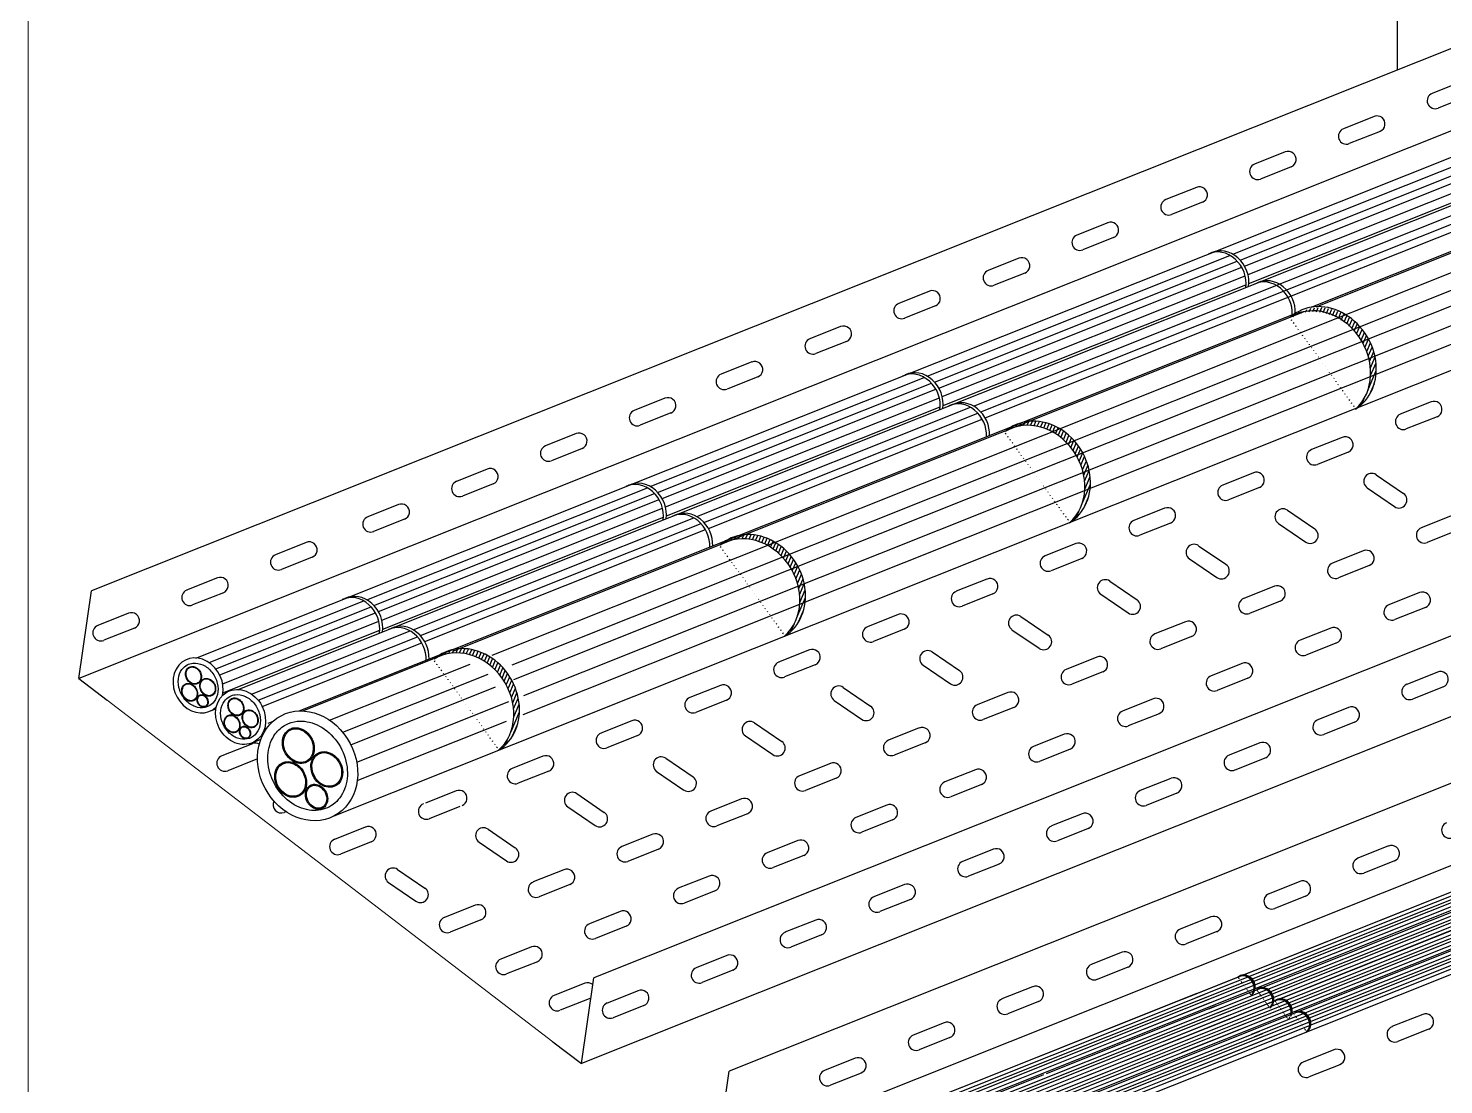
# Model space of a CAD drawing. Header units: millimetres. Extents: x -1335 to 33749, y 2338 to 5277.
# Drawn here: x 32296.9 to 32466.3, y 4341.2 to 4467.6 of the extents above; entities that cross this region are included whole.
import ezdxf

# ---------------------------------------------------------------- set-up
doc = ezdxf.new("R2010")
doc.units = ezdxf.units.MM
doc.layers.add('CABLE TRAY', color=4, linetype='Continuous')
doc.layers.add('metraj', color=7, linetype='Continuous')
doc.layers.add('H', color=3, linetype='Continuous', lineweight=20)
doc.layers.add('HAT', color=3, linetype='Continuous', lineweight=20)

msp = doc.modelspace()

# ---------------------------------------------------------------- hatches: boundary and pattern name
at = {"layer": 'metraj', "linetype": 'ByBlock'}
h = msp.add_hatch(dxfattribs=at)
h.set_pattern_fill('ANSI31', color=8, scale=0.122809, angle=-8.2494, style=0)
h.set_pattern_definition([(66.750613, (32844.97433, 5043.41973), (-0.35825534, 0.1539141), [])])
edge = h.paths.add_edge_path()
edge.add_ellipse((32452.2, 4427.79), major_axis=(-3.51, 5.71), ratio=0.85704, start_angle=180.1505, end_angle=336.4021)
edge.add_ellipse((32452.2, 4427.79), major_axis=(-3.51, 5.71), ratio=0.85704, start_angle=336.4021, end_angle=343.5778)
edge.add_line((32450.21, 4434.12), (32448.72, 4433.53))
edge.add_ellipse((32452.2, 4427.79), major_axis=(-3.51, 5.71), ratio=0.85704, start_angle=359.5297, end_angle=366.7054)
edge.add_ellipse((32452.2, 4427.79), major_axis=(-3.51, 5.71), ratio=0.85704, start_angle=366.7054, end_angle=368.5068)
edge.add_ellipse((32451.52, 4427.29), major_axis=(-3.51, 5.71), ratio=0.85704, start_angle=188.5068, end_angle=360.1505, ccw=False)
h = msp.add_hatch(dxfattribs=at)
h.set_pattern_fill('ANSI31', color=8, scale=0.122809, angle=-8.2494, style=0)
h.set_pattern_definition([(66.750613, (32810.77943, 5029.82476), (-0.35825534, 0.1539141), [])])
edge = h.paths.add_edge_path()
edge.add_ellipse((32418, 4414.19), major_axis=(-3.51, 5.71), ratio=0.85704, start_angle=180.1505, end_angle=336.4021)
edge.add_ellipse((32418, 4414.19), major_axis=(-3.51, 5.71), ratio=0.85704, start_angle=336.4021, end_angle=343.5778)
edge.add_line((32416.02, 4420.52), (32414.53, 4419.93))
edge.add_ellipse((32418, 4414.19), major_axis=(-3.51, 5.71), ratio=0.85704, start_angle=359.5297, end_angle=366.7054)
edge.add_ellipse((32418, 4414.19), major_axis=(-3.51, 5.71), ratio=0.85704, start_angle=366.7054, end_angle=368.5068)
edge.add_ellipse((32417.33, 4413.69), major_axis=(-3.51, 5.71), ratio=0.85704, start_angle=188.5068, end_angle=360.1505, ccw=False)
h = msp.add_hatch(dxfattribs=at)
h.set_pattern_fill('ANSI31', color=8, scale=0.122809, angle=-8.2494, style=0)
h.set_pattern_definition([(66.750613, (32776.6839, 5016.2515), (-0.35825534, 0.1539141), [])])
edge = h.paths.add_edge_path()
edge.add_ellipse((32383.91, 4400.62), major_axis=(-3.51, 5.71), ratio=0.85704, start_angle=180.1505, end_angle=336.4021)
edge.add_ellipse((32383.91, 4400.62), major_axis=(-3.51, 5.71), ratio=0.85704, start_angle=336.4021, end_angle=343.5778)
edge.add_line((32381.92, 4406.95), (32380.43, 4406.36))
edge.add_ellipse((32383.91, 4400.62), major_axis=(-3.51, 5.71), ratio=0.85704, start_angle=359.5297, end_angle=366.7054)
edge.add_ellipse((32383.91, 4400.62), major_axis=(-3.51, 5.71), ratio=0.85704, start_angle=366.7054, end_angle=368.5068)
edge.add_ellipse((32383.23, 4400.12), major_axis=(-3.51, 5.71), ratio=0.85704, start_angle=188.5068, end_angle=360.1505, ccw=False)
h = msp.add_hatch(dxfattribs=at)
h.set_pattern_fill('ANSI31', color=8, scale=0.122809, angle=-8.2494, style=0)
h.set_pattern_definition([(66.750613, (32742.4642, 5002.5988), (-0.35825534, 0.1539141), [])])
edge = h.paths.add_edge_path()
edge.add_line((32347.7, 4393.3), (32346.21, 4392.7))
edge.add_ellipse((32349.69, 4386.97), major_axis=(-3.51, 5.71), ratio=0.85704, start_angle=359.5297, end_angle=368.5068)
edge.add_ellipse((32349.01, 4386.46), major_axis=(-3.51, 5.71), ratio=0.85704, start_angle=188.5068, end_angle=360.1505, ccw=False)
edge.add_ellipse((32349.69, 4386.97), major_axis=(-3.51, 5.71), ratio=0.85704, start_angle=180.1505, end_angle=343.5778)
h = msp.add_hatch(dxfattribs=at)
h.set_pattern_fill('ANSI31', color=8, scale=0.024562, angle=-8.2494, style=0)
h.set_pattern_definition([(66.750613, (32521.09256, 4476.21983), (-0.071651067, 0.03078282), [])])
edge = h.paths.add_edge_path()
edge.add_line((32442.14, 4354.36), (32441.84, 4354.24))
edge.add_ellipse((32442.54, 4353.09), major_axis=(-0.7, 1.14), ratio=0.85704, start_angle=359.5297, end_angle=368.5068)
edge.add_ellipse((32442.4, 4352.99), major_axis=(-0.7, 1.14), ratio=0.85704, start_angle=188.5068, end_angle=360.1505, ccw=False)
edge.add_ellipse((32442.54, 4353.09), major_axis=(-0.7, 1.14), ratio=0.85704, start_angle=180.1505, end_angle=343.5778)
h = msp.add_hatch(dxfattribs=at)
h.set_pattern_fill('ANSI31', color=8, scale=0.024562, angle=-8.2494, style=0)
h.set_pattern_definition([(66.750613, (32523.319185, 4474.70261), (-0.071651067, 0.03078282), [])])
edge = h.paths.add_edge_path()
edge.add_line((32444.37, 4352.84), (32444.07, 4352.72))
edge.add_ellipse((32444.76, 4351.58), major_axis=(-0.7, 1.14), ratio=0.85704, start_angle=359.5297, end_angle=368.5068)
edge.add_ellipse((32444.63, 4351.48), major_axis=(-0.7, 1.14), ratio=0.85704, start_angle=188.5068, end_angle=360.1505, ccw=False)
edge.add_ellipse((32444.76, 4351.58), major_axis=(-0.7, 1.14), ratio=0.85704, start_angle=180.1505, end_angle=343.5778)
h = msp.add_hatch(dxfattribs=at)
h.set_pattern_fill('ANSI31', color=8, scale=0.024562, angle=-8.2494, style=0)
h.set_pattern_definition([(66.750613, (32525.51554, 4473.36075), (-0.071651067, 0.03078282), [])])
edge = h.paths.add_edge_path()
edge.add_line((32446.56, 4351.5), (32446.27, 4351.38))
edge.add_ellipse((32446.96, 4350.23), major_axis=(-0.7, 1.14), ratio=0.85704, start_angle=359.5297, end_angle=368.5068)
edge.add_ellipse((32446.83, 4350.13), major_axis=(-0.7, 1.14), ratio=0.85704, start_angle=188.5068, end_angle=360.1505, ccw=False)
edge.add_ellipse((32446.96, 4350.23), major_axis=(-0.7, 1.14), ratio=0.85704, start_angle=180.1505, end_angle=343.5778)
h = msp.add_hatch(dxfattribs=at)
h.set_pattern_fill('ANSI31', color=8, scale=0.024562, angle=-8.2494, style=0)
h.set_pattern_definition([(66.750613, (32527.74087, 4471.84372), (-0.071651067, 0.03078282), [])])
edge = h.paths.add_edge_path()
edge.add_line((32448.79, 4349.98), (32448.49, 4349.86))
edge.add_ellipse((32449.19, 4348.72), major_axis=(-0.7, 1.14), ratio=0.85704, start_angle=359.5297, end_angle=368.5068)
edge.add_ellipse((32449.05, 4348.62), major_axis=(-0.7, 1.14), ratio=0.85704, start_angle=188.5068, end_angle=360.1505, ccw=False)
edge.add_ellipse((32449.19, 4348.72), major_axis=(-0.7, 1.14), ratio=0.85704, start_angle=180.1505, end_angle=343.5778)

# ---------------------------------------------------------------- linework, layer by layer
at = {"layer": 'CABLE TRAY', "color": 2, "linetype": 'ByBlock'}
msp.add_line((32460.77, 4462.67), (32460.77, 4564.93), dxfattribs=at)
at = {"layer": 'H', "color": 7}
msp.add_line((32306.38, 4387.25), (32359.7, 4346.38), dxfattribs=at)
at = {"layer": 'HAT', "color": 2, "linetype": 'ByBlock'}
msp.add_line((32296.94, 4119.53), (32296.94, 4739.86), dxfattribs=at)
at = {"layer": 'metraj', "linetype": 'ByBlock'}
for p, q in [((32617.04, 4525.02), (32304.5, 4400.33)), ((32615.52, 4514.55), (32302.98, 4389.86)), ((32316.98, 4392.3), (32625.64, 4515.45)), ((32322.05, 4388.53), (32629.26, 4511.09)), ((32333.53, 4373.41), (32639.46, 4495.47)), ((32677.13, 4478.73), (32364.59, 4354.04)), ((32451.03, 4434.34), (32552.35, 4474.77)), ((32675.64, 4468.46), (32363.11, 4343.77)), ((32435.94, 4351.85), (32701.65, 4457.86)), ((32438.17, 4350.33), (32703.88, 4456.34)), ((32440.37, 4348.99), (32706.07, 4455)), ((32442.59, 4347.48), (32708.3, 4453.49)), ((32347.75, 4393.13), (32449.5, 4433.73)), ((32302.98, 4389.86), (32304.5, 4400.33)), ((32329.79, 4385.97), (32345.67, 4392.31)), ((32302.98, 4389.86), (32306.38, 4387.25)), ((32318.85, 4386.02), (32319.38, 4386.23)), ((32323.92, 4382.25), (32324.77, 4382.59)), ((32363.11, 4343.77), (32364.59, 4354.04)), ((32416.53, 4344.11), (32436.8, 4352.19)), ((32418.76, 4342.59), (32439.02, 4350.67)), ((32420.96, 4341.25), (32441.22, 4349.33)), ((32423.18, 4339.73), (32443.45, 4347.82)), ((32359.7, 4346.38), (32363.11, 4343.77)), ((32396.42, 4336.08), (32416.23, 4343.99))]:
    msp.add_line(p, q, dxfattribs=at)
at = {"layer": 'metraj', "color": 8, "linetype": 'ByBlock'}
for p, q in [((32352.42, 4392.63), (32556.49, 4474.04)), ((32450.41, 4434.28), (32551.18, 4474.48)), ((32354.85, 4391.5), (32558.26, 4472.65)), ((32355.05, 4389.72), (32559.33, 4471.22)), ((32356.21, 4387.8), (32560.16, 4469.17)), ((32356.16, 4385.56), (32560.34, 4467.03)), ((32468.58, 4461.33), (32464.9, 4459.86)), ((32469.29, 4459.56), (32465.61, 4458.09)), ((32436.65, 4351.66), (32702.87, 4457.87)), ((32436.98, 4351.37), (32702.81, 4457.43)), ((32437.19, 4351.08), (32703.4, 4457.29)), ((32457.96, 4457.09), (32454.28, 4455.62)), ((32397.56, 4334.35), (32702.24, 4455.91)), ((32430.5, 4347.94), (32703.3, 4456.78)), ((32432.72, 4346.42), (32705.53, 4455.26)), ((32439.21, 4349.85), (32705.04, 4455.91)), ((32439.41, 4349.56), (32705.62, 4455.77)), ((32458.66, 4455.32), (32454.99, 4453.85)), ((32399.79, 4332.83), (32704.47, 4454.39)), ((32434.92, 4345.08), (32707.73, 4453.92)), ((32441.06, 4440.62), (32473.65, 4453.62)), ((32441.07, 4348.8), (32707.3, 4455.01)), ((32441.41, 4348.51), (32707.24, 4454.57)), ((32441.61, 4348.22), (32707.82, 4454.43)), ((32401.98, 4331.49), (32706.66, 4453.05)), ((32437.15, 4343.56), (32709.95, 4452.4)), ((32441.94, 4439.92), (32474.52, 4452.92)), ((32442.46, 4439.2), (32475.05, 4452.2)), ((32443.29, 4347.28), (32709.52, 4453.5)), ((32443.63, 4347), (32709.46, 4453.05)), ((32447.33, 4452.85), (32443.65, 4451.39)), ((32443.84, 4346.71), (32710.04, 4452.92)), ((32404.21, 4329.98), (32708.89, 4451.53)), ((32442.87, 4438.17), (32475.46, 4451.18)), ((32448.04, 4451.08), (32444.36, 4449.61)), ((32410.02, 4422.44), (32479.19, 4450.03)), ((32410.9, 4421.74), (32480.07, 4449.34)), ((32411.42, 4421.02), (32480.59, 4448.62)), ((32436.7, 4448.61), (32433.03, 4447.15)), ((32442.98, 4437.11), (32475.56, 4450.11)), ((32437.41, 4446.84), (32433.73, 4445.37)), ((32426.08, 4444.37), (32422.4, 4442.91)), ((32426.79, 4442.6), (32423.11, 4441.14)), ((32404.48, 4426.02), (32440.7, 4440.48)), ((32415.45, 4440.13), (32411.78, 4438.67)), ((32405.35, 4425.32), (32441.58, 4439.78)), ((32405.88, 4424.6), (32442.11, 4439.06)), ((32416.16, 4438.36), (32412.48, 4436.9)), ((32406.29, 4423.58), (32442.52, 4438.03)), ((32406.39, 4422.51), (32442.62, 4436.96)), ((32404.76, 4436.2), (32401.08, 4434.73)), ((32329.34, 4385.97), (32448.44, 4433.49)), ((32405.47, 4434.43), (32401.79, 4432.96)), ((32394.13, 4431.96), (32390.46, 4430.49)), ((32394.84, 4430.19), (32391.16, 4428.72)), ((32383.51, 4427.72), (32379.83, 4426.25)), ((32371.36, 4412.81), (32404.12, 4425.88)), ((32372.24, 4412.11), (32405, 4425.18)), ((32384.22, 4425.95), (32380.54, 4424.48)), ((32373.11, 4423.39), (32369.43, 4421.92)), ((32372.77, 4411.39), (32405.52, 4424.46)), ((32373.18, 4410.37), (32405.94, 4423.44)), ((32373.82, 4421.62), (32370.14, 4420.15)), ((32373.28, 4409.3), (32406.04, 4422.37)), ((32376.91, 4409.23), (32409.66, 4422.3)), ((32377.78, 4408.53), (32410.54, 4421.6)), ((32464.77, 4422.94), (32461.09, 4421.48)), ((32378.31, 4407.81), (32411.07, 4420.88)), ((32465.48, 4421.17), (32461.8, 4419.71)), ((32362.49, 4419.15), (32358.81, 4417.68)), ((32454.15, 4418.7), (32450.47, 4417.24)), ((32363.19, 4417.38), (32359.52, 4415.91)), ((32454.85, 4416.93), (32451.18, 4415.47)), ((32351.86, 4414.91), (32348.18, 4413.44)), ((32352.57, 4413.14), (32348.89, 4411.67)), ((32443.52, 4414.46), (32439.84, 4413)), ((32458.2, 4414.22), (32461.47, 4411.99)), ((32337.43, 4399.27), (32371.01, 4412.67)), ((32338.3, 4398.57), (32371.88, 4411.97)), ((32338.83, 4397.85), (32372.41, 4411.25)), ((32444.23, 4412.69), (32440.55, 4411.23)), ((32457.13, 4412.65), (32460.4, 4410.41)), ((32341.23, 4410.67), (32337.56, 4409.2)), ((32339.24, 4396.83), (32372.82, 4410.23)), ((32432.89, 4410.23), (32429.22, 4408.76)), ((32447.58, 4409.98), (32450.85, 4407.75)), ((32341.94, 4408.9), (32338.26, 4407.43)), ((32339.34, 4395.76), (32372.92, 4409.16)), ((32342.97, 4395.69), (32376.55, 4409.08)), ((32343.85, 4394.99), (32377.43, 4408.39)), ((32433.6, 4408.45), (32429.92, 4406.99)), ((32446.5, 4408.41), (32449.77, 4406.17)), ((32467.28, 4409.36), (32463.6, 4407.89)), ((32330.2, 4406.12), (32326.52, 4404.66)), ((32344.37, 4394.27), (32377.95, 4407.67)), ((32467.99, 4407.59), (32464.31, 4406.12)), ((32422.27, 4405.99), (32418.59, 4404.52)), ((32436.95, 4405.74), (32440.22, 4403.51)), ((32456.65, 4405.12), (32452.98, 4403.65)), ((32330.9, 4404.35), (32327.22, 4402.88)), ((32422.98, 4404.21), (32419.3, 4402.75)), ((32435.88, 4404.17), (32439.14, 4401.94)), ((32457.36, 4403.35), (32453.68, 4401.88)), ((32319.57, 4401.88), (32315.89, 4400.42)), ((32411.64, 4401.75), (32407.97, 4400.28)), ((32426.33, 4401.5), (32429.6, 4399.27)), ((32320.28, 4400.11), (32316.6, 4398.65)), ((32412.35, 4399.98), (32408.67, 4398.51)), ((32425.25, 4399.93), (32428.52, 4397.7)), ((32446.03, 4400.88), (32442.35, 4399.42)), ((32463.4, 4400.13), (32459.72, 4398.66)), ((32308.94, 4397.66), (32305.26, 4396.19)), ((32318.57, 4391.75), (32337.07, 4399.13)), ((32319.37, 4391.02), (32337.95, 4398.43)), ((32319.85, 4390.28), (32338.47, 4397.71)), ((32446.73, 4399.11), (32443.06, 4397.64)), ((32464.1, 4398.36), (32460.43, 4396.89)), ((32320.2, 4389.23), (32338.88, 4396.69)), ((32401.02, 4397.51), (32397.34, 4396.04)), ((32415.7, 4397.27), (32418.97, 4395.03)), ((32435.4, 4396.64), (32431.72, 4395.18)), ((32309.65, 4395.89), (32305.97, 4394.42)), ((32320.23, 4388.13), (32338.99, 4395.62)), ((32323.65, 4387.98), (32342.61, 4395.54)), ((32324.44, 4387.25), (32343.49, 4394.85)), ((32401.72, 4395.74), (32398.05, 4394.27)), ((32414.62, 4395.69), (32417.89, 4393.46)), ((32436.11, 4394.87), (32432.43, 4393.4)), ((32452.77, 4395.89), (32449.09, 4394.42)), ((32324.92, 4386.51), (32344.02, 4394.13)), ((32390.39, 4393.27), (32386.71, 4391.8)), ((32405.07, 4393.03), (32408.34, 4390.79)), ((32453.48, 4394.12), (32449.8, 4392.65)), ((32332.98, 4384.87), (32349.81, 4391.58)), ((32391.1, 4391.5), (32387.42, 4390.03)), ((32404, 4391.45), (32407.27, 4389.22)), ((32424.78, 4392.4), (32421.1, 4390.94)), ((32442.15, 4391.65), (32438.47, 4390.18)), ((32334.57, 4383.41), (32351.96, 4390.35)), ((32425.48, 4390.63), (32421.81, 4389.17)), ((32442.85, 4389.88), (32439.17, 4388.41)), ((32465.53, 4390.62), (32461.85, 4389.15)), ((32335.53, 4381.93), (32352.84, 4388.84)), ((32379.77, 4389.03), (32376.09, 4387.56)), ((32394.45, 4388.79), (32397.72, 4386.55)), ((32414.15, 4388.16), (32410.47, 4386.7)), ((32466.24, 4388.85), (32462.56, 4387.38)), ((32336.23, 4379.83), (32354.42, 4387.09)), ((32380.47, 4387.26), (32376.79, 4385.79)), ((32393.37, 4387.21), (32396.64, 4384.98)), ((32414.86, 4386.39), (32411.18, 4384.93)), ((32431.52, 4387.41), (32427.84, 4385.94)), ((32454.9, 4386.38), (32451.23, 4384.91)), ((32325.64, 4384.49), (32326.22, 4384.73)), ((32336.3, 4377.64), (32354.14, 4384.76)), ((32369.14, 4384.79), (32365.46, 4383.32)), ((32383.82, 4384.55), (32387.09, 4382.31)), ((32432.23, 4385.64), (32428.55, 4384.17)), ((32455.61, 4384.61), (32451.93, 4383.14)), ((32369.85, 4383.02), (32366.17, 4381.55)), ((32382.75, 4382.97), (32386.02, 4380.74)), ((32403.52, 4383.93), (32399.85, 4382.46)), ((32420.89, 4383.17), (32417.22, 4381.71)), ((32323.77, 4382.05), (32320.1, 4380.59)), ((32404.23, 4382.15), (32400.55, 4380.69)), ((32421.6, 4381.4), (32417.92, 4379.93)), ((32444.28, 4382.14), (32440.6, 4380.67)), ((32324.37, 4380.24), (32320.8, 4378.82)), ((32358.51, 4380.55), (32354.84, 4379.08)), ((32373.2, 4380.31), (32376.47, 4378.07)), ((32392.9, 4379.69), (32389.22, 4378.22)), ((32444.99, 4380.37), (32441.31, 4378.9)), ((32359.22, 4378.78), (32355.54, 4377.31)), ((32372.12, 4378.73), (32375.39, 4376.5)), ((32393.61, 4377.91), (32389.93, 4376.45)), ((32410.27, 4378.93), (32406.59, 4377.47)), ((32433.65, 4377.9), (32429.97, 4376.44)), ((32348.13, 4376.41), (32344.45, 4374.94)), ((32362.57, 4376.07), (32365.84, 4373.83)), ((32410.98, 4377.16), (32407.3, 4375.69)), ((32434.36, 4376.13), (32430.68, 4374.66)), ((32348.59, 4374.54), (32344.92, 4373.07)), ((32361.5, 4374.49), (32364.76, 4372.26)), ((32382.27, 4375.45), (32378.6, 4373.98)), ((32399.64, 4374.69), (32395.96, 4373.23)), ((32327.78, 4373.92), (32327.55, 4373.82)), ((32382.98, 4373.67), (32379.3, 4372.21)), ((32400.35, 4372.92), (32396.67, 4371.45)), ((32423.03, 4373.66), (32419.35, 4372.2)), ((32337.26, 4372.07), (32333.58, 4370.6)), ((32351.95, 4371.83), (32355.21, 4369.59)), ((32371.65, 4371.21), (32367.97, 4369.74)), ((32423.73, 4371.89), (32420.06, 4370.42)), ((32337.97, 4370.3), (32334.29, 4368.83)), ((32350.87, 4370.25), (32354.14, 4368.02)), ((32372.35, 4369.44), (32368.68, 4367.97)), ((32389.02, 4370.45), (32385.34, 4368.99)), ((32412.4, 4369.42), (32408.72, 4367.96)), ((32459.68, 4369.81), (32456, 4368.34)), ((32389.72, 4368.68), (32386.05, 4367.22)), ((32413.11, 4367.65), (32409.43, 4366.19)), ((32460.39, 4368.04), (32456.71, 4366.57)), ((32341.12, 4367.01), (32344.39, 4364.78)), ((32361.02, 4366.97), (32357.34, 4365.5)), ((32378.39, 4366.21), (32374.71, 4364.75)), ((32449.05, 4365.57), (32445.38, 4364.1)), ((32340.04, 4365.44), (32343.31, 4363.2)), ((32361.73, 4365.2), (32358.05, 4363.73)), ((32379.1, 4364.44), (32375.42, 4362.98)), ((32401.78, 4365.18), (32398.1, 4363.72)), ((32449.76, 4363.8), (32446.08, 4362.33)), ((32350.4, 4362.73), (32346.72, 4361.26)), ((32402.48, 4363.41), (32398.8, 4361.95)), ((32351.1, 4360.96), (32347.42, 4359.49)), ((32367.77, 4361.98), (32364.09, 4360.51)), ((32391.15, 4360.94), (32387.47, 4359.48)), ((32438.43, 4361.33), (32434.75, 4359.86)), ((32368.47, 4360.2), (32364.79, 4358.74)), ((32391.86, 4359.17), (32388.18, 4357.71)), ((32439.13, 4359.56), (32435.46, 4358.09)), ((32357.14, 4357.74), (32353.46, 4356.27)), ((32427.8, 4357.09), (32424.12, 4355.62)), ((32357.85, 4355.96), (32354.17, 4354.5)), ((32380.52, 4356.71), (32376.85, 4355.24)), ((32428.51, 4355.32), (32424.83, 4353.85)), ((32381.23, 4354.93), (32377.55, 4353.47)), ((32363.53, 4353.39), (32359.85, 4351.92)), ((32369.89, 4352.49), (32366.21, 4351.02)), ((32396.81, 4335.76), (32437.62, 4352.05)), ((32417.1, 4352.96), (32413.43, 4351.5)), ((32364.23, 4351.61), (32360.56, 4350.15)), ((32370.59, 4350.72), (32366.92, 4349.25)), ((32397.3, 4335.54), (32437.98, 4351.77)), ((32397.34, 4335.18), (32438.19, 4351.48)), ((32397.57, 4334.8), (32438.36, 4351.07)), ((32399.52, 4334.02), (32440.21, 4350.25)), ((32417.81, 4351.19), (32414.13, 4349.72)), ((32399.56, 4333.67), (32440.42, 4349.97)), ((32399.8, 4333.28), (32440.59, 4349.56)), ((32401.24, 4332.9), (32442.05, 4349.19)), ((32401.72, 4332.68), (32442.4, 4348.91)), ((32401.76, 4332.32), (32442.62, 4348.62)), ((32406.5, 4348.65), (32402.82, 4347.19)), ((32463.77, 4349.65), (32460.09, 4348.19)), ((32401.99, 4331.94), (32442.78, 4348.21)), ((32403.46, 4331.39), (32444.27, 4347.67)), ((32407.21, 4346.88), (32403.53, 4345.42)), ((32403.95, 4331.16), (32444.63, 4347.39)), ((32403.99, 4330.81), (32444.84, 4347.11)), ((32464.48, 4347.88), (32460.8, 4346.41)), ((32404.22, 4330.42), (32445.01, 4346.7)), ((32453.15, 4345.41), (32449.47, 4343.95)), ((32395.88, 4344.41), (32392.2, 4342.95)), ((32453.85, 4343.64), (32450.18, 4342.18)), ((32396.58, 4342.64), (32392.91, 4341.18))]:
    msp.add_line(p, q, dxfattribs=at)
at = {"layer": 'metraj', "color": 7, "linetype": 'ByBlock'}
for p, q in [((32693.34, 4467.55), (32380.8, 4342.86)), ((32691.83, 4457.09), (32379.29, 4332.39)), ((32393.28, 4334.83), (32701.94, 4457.98)), ((32438.87, 4350.14), (32705.1, 4456.36)), ((32399.68, 4327.54), (32709.83, 4451.28)), ((32399.04, 4334.25), (32439.85, 4350.53)), ((32379.29, 4332.39), (32380.8, 4342.86)), ((32398.64, 4334.56), (32418.45, 4342.47))]:
    msp.add_line(p, q, dxfattribs=at)
at = {"layer": 'metraj', "color": 8, "linetype": 'ByBlock'}
for centre, start, end in [((32465.26, 4458.98), 111.7506, 291.7506), ((32458.31, 4456.21), 291.7506, 111.7506), ((32454.63, 4454.74), 111.7506, 291.7506), ((32447.68, 4451.97), 291.7506, 111.7506), ((32444.01, 4450.5), 111.7506, 291.7506), ((32437.06, 4447.73), 291.7506, 111.7506), ((32433.38, 4446.26), 111.7506, 291.7506), ((32426.43, 4443.49), 291.7506, 111.7506), ((32422.75, 4442.02), 111.7506, 291.7506), ((32415.81, 4439.25), 291.7506, 111.7506), ((32412.13, 4437.78), 111.7506, 291.7506), ((32405.11, 4435.31), 291.7506, 111.7506), ((32401.44, 4433.85), 111.7506, 291.7506), ((32394.49, 4431.07), 291.7506, 111.7506), ((32390.81, 4429.61), 111.7506, 291.7506), ((32383.86, 4426.83), 291.7506, 111.7506), ((32380.18, 4425.37), 111.7506, 291.7506), ((32373.47, 4422.5), 291.7506, 111.7506), ((32369.79, 4421.03), 111.7506, 291.7506), ((32461.45, 4420.59), 111.7506, 291.7506), ((32465.13, 4422.06), 291.7506, 111.7506), ((32362.84, 4418.26), 291.7506, 111.7506), ((32454.5, 4417.82), 291.7506, 111.7506), ((32359.16, 4416.79), 111.7506, 291.7506), ((32450.82, 4416.35), 111.7506, 291.7506), ((32352.21, 4414.02), 291.7506, 111.7506), ((32348.54, 4412.56), 111.7506, 291.7506), ((32440.2, 4412.11), 111.7506, 291.7506), ((32443.87, 4413.58), 291.7506, 111.7506), ((32457.67, 4413.44), 55.642, 235.642), ((32460.93, 4411.2), 235.642, 55.642), ((32341.59, 4409.78), 291.7506, 111.7506), ((32433.25, 4409.34), 291.7506, 111.7506), ((32447.04, 4409.2), 55.642, 235.642), ((32337.91, 4408.32), 111.7506, 291.7506), ((32429.57, 4407.87), 111.7506, 291.7506), ((32463.96, 4407.01), 111.7506, 291.7506), ((32330.55, 4405.24), 291.7506, 111.7506), ((32450.31, 4406.96), 235.642, 55.642), ((32326.87, 4403.77), 111.7506, 291.7506), ((32418.94, 4403.63), 111.7506, 291.7506), ((32422.62, 4405.1), 291.7506, 111.7506), ((32436.41, 4404.96), 55.642, 235.642), ((32457.01, 4404.24), 291.7506, 111.7506), ((32439.68, 4402.72), 235.642, 55.642), ((32453.33, 4402.77), 111.7506, 291.7506), ((32319.92, 4401), 291.7506, 111.7506), ((32412, 4400.86), 291.7506, 111.7506), ((32425.79, 4400.72), 55.642, 235.642), ((32316.25, 4399.53), 111.7506, 291.7506), ((32408.32, 4399.39), 111.7506, 291.7506), ((32442.7, 4398.53), 111.7506, 291.7506), ((32446.38, 4400), 291.7506, 111.7506), ((32463.75, 4399.24), 291.7506, 111.7506), ((32309.29, 4396.77), 291.7506, 111.7506), ((32429.06, 4398.48), 235.642, 55.642), ((32460.07, 4397.78), 111.7506, 291.7506), ((32305.61, 4395.3), 111.7506, 291.7506), ((32397.69, 4395.15), 111.7506, 291.7506), ((32401.37, 4396.62), 291.7506, 111.7506), ((32415.16, 4396.48), 55.642, 235.642), ((32435.76, 4395.76), 291.7506, 111.7506), ((32453.12, 4395), 291.7506, 111.7506), ((32418.43, 4394.24), 235.642, 55.642), ((32432.08, 4394.29), 111.7506, 291.7506), ((32449.45, 4393.54), 111.7506, 291.7506), ((32390.74, 4392.38), 291.7506, 111.7506), ((32404.54, 4392.24), 55.642, 235.642), ((32387.07, 4390.91), 111.7506, 291.7506), ((32421.45, 4390.05), 111.7506, 291.7506), ((32425.13, 4391.52), 291.7506, 111.7506), ((32442.5, 4390.77), 291.7506, 111.7506), ((32407.81, 4390), 235.642, 55.642), ((32438.82, 4389.3), 111.7506, 291.7506), ((32465.88, 4389.74), 291.7506, 111.7506), ((32376.44, 4386.68), 111.7506, 291.7506), ((32380.12, 4388.14), 291.7506, 111.7506), ((32393.91, 4388), 55.642, 235.642), ((32414.5, 4387.28), 291.7506, 111.7506), ((32431.87, 4386.53), 291.7506, 111.7506), ((32462.21, 4388.27), 111.7506, 291.7506), ((32397.18, 4385.76), 235.642, 55.642), ((32410.83, 4385.81), 111.7506, 291.7506), ((32428.2, 4385.06), 111.7506, 291.7506), ((32455.26, 4385.5), 291.7506, 111.7506), ((32369.49, 4383.9), 291.7506, 111.7506), ((32383.29, 4383.76), 55.642, 235.642), ((32451.58, 4384.03), 111.7506, 291.7506), ((32365.82, 4382.44), 111.7506, 291.7506), ((32400.2, 4381.57), 111.7506, 291.7506), ((32403.88, 4383.04), 291.7506, 111.7506), ((32421.25, 4382.29), 291.7506, 111.7506), ((32324.13, 4381.17), 61.1895, 111.7506), ((32386.55, 4381.53), 235.642, 55.642), ((32417.57, 4380.82), 111.7506, 291.7506), ((32444.63, 4381.26), 291.7506, 111.7506), ((32320.45, 4379.7), 111.7506, 291.7506), ((32355.19, 4378.2), 111.7506, 291.7506), ((32358.87, 4379.66), 291.7506, 111.7506), ((32372.66, 4379.52), 55.642, 235.642), ((32393.25, 4378.8), 291.7506, 111.7506), ((32440.95, 4379.79), 111.7506, 291.7506), ((32375.93, 4377.29), 235.642, 55.642), ((32389.57, 4377.33), 111.7506, 291.7506), ((32406.94, 4376.58), 111.7506, 291.7506), ((32410.62, 4378.05), 291.7506, 111.7506), ((32434.01, 4377.02), 291.7506, 111.7506), ((32348.48, 4375.52), 291.7506, 111.7506), ((32362.03, 4375.28), 55.642, 235.642), ((32430.33, 4375.55), 111.7506, 291.7506), ((32327.19, 4374.71), 151.7371, 291.7506), ((32344.56, 4373.96), 111.7506, 291.7506), ((32378.95, 4373.09), 111.7506, 291.7506), ((32382.63, 4374.56), 291.7506, 111.7506), ((32400, 4373.81), 291.7506, 111.7506), ((32365.3, 4373.05), 235.642, 55.642), ((32396.32, 4372.34), 111.7506, 291.7506), ((32423.38, 4372.78), 291.7506, 111.7506), ((32466.98, 4371.69), 111.7506, 291.7506), ((32333.94, 4369.72), 111.7506, 291.7506), ((32337.62, 4371.19), 291.7506, 111.7506), ((32351.41, 4371.04), 55.642, 235.642), ((32372, 4370.32), 291.7506, 111.7506), ((32419.7, 4371.31), 111.7506, 291.7506), ((32354.68, 4368.81), 235.642, 55.642), ((32368.32, 4368.85), 111.7506, 291.7506), ((32385.69, 4368.1), 111.7506, 291.7506), ((32389.37, 4369.57), 291.7506, 111.7506), ((32412.75, 4368.54), 291.7506, 111.7506), ((32460.03, 4368.92), 291.7506, 111.7506), ((32340.58, 4366.22), 55.642, 235.642), ((32409.08, 4367.07), 111.7506, 291.7506), ((32456.36, 4367.45), 111.7506, 291.7506), ((32357.7, 4364.61), 111.7506, 291.7506), ((32361.37, 4366.08), 291.7506, 111.7506), ((32378.74, 4365.33), 291.7506, 111.7506), ((32449.41, 4364.68), 291.7506, 111.7506), ((32343.85, 4363.99), 235.642, 55.642), ((32375.07, 4363.86), 111.7506, 291.7506), ((32402.13, 4364.3), 291.7506, 111.7506), ((32445.73, 4363.21), 111.7506, 291.7506), ((32350.75, 4361.84), 291.7506, 111.7506), ((32398.45, 4362.83), 111.7506, 291.7506), ((32347.07, 4360.38), 111.7506, 291.7506), ((32364.44, 4359.62), 111.7506, 291.7506), ((32368.12, 4361.09), 291.7506, 111.7506), ((32391.5, 4360.06), 291.7506, 111.7506), ((32438.78, 4360.44), 291.7506, 111.7506), ((32387.83, 4358.59), 111.7506, 291.7506), ((32435.1, 4358.97), 111.7506, 291.7506), ((32357.49, 4356.85), 291.7506, 111.7506), ((32428.16, 4356.2), 291.7506, 111.7506), ((32353.81, 4355.38), 111.7506, 291.7506), ((32380.88, 4355.82), 291.7506, 111.7506), ((32424.48, 4354.74), 111.7506, 291.7506), ((32377.2, 4354.35), 111.7506, 291.7506), ((32360.2, 4351.03), 111.7506, 291.7506), ((32363.88, 4352.5), 51.2048, 111.7506), ((32370.24, 4351.61), 291.7506, 111.7506), ((32417.46, 4352.08), 291.7506, 111.7506), ((32363.88, 4352.5), 291.7506, 292.2964), ((32366.56, 4350.14), 111.7506, 291.7506), ((32413.78, 4350.61), 111.7506, 291.7506), ((32406.86, 4347.77), 291.7506, 111.7506), ((32464.13, 4348.77), 291.7506, 111.7506), ((32403.18, 4346.3), 111.7506, 291.7506), ((32460.45, 4347.3), 111.7506, 291.7506), ((32453.5, 4344.53), 291.7506, 111.7506), ((32396.23, 4343.53), 291.7506, 111.7506), ((32449.82, 4343.06), 111.7506, 291.7506), ((32392.55, 4342.06), 111.7506, 291.7506)]:
    msp.add_arc(centre, 0.953, start, end, dxfattribs=at)
at = {"layer": 'metraj', "linetype": 'ByBlock'}
for centre, major_axis, ratio, start_param, end_param in [((32439.63, 4437.6), (-1.59, 3), 0.847483, 3.988461, 6.252957), ((32439.98, 4437.74), (-1.59, 3), 0.847483, 3.987491, 6.26471), ((32445.17, 4434.01), (-1.59, 3), 0.847483, 4.097126, 6.252957), ((32445.53, 4434.16), (-1.59, 3), 0.847483, 4.096222, 6.26471), ((32452.17, 4427.84), (-3.55, 5.76), 0.849216, 3.140581, 6.428019), ((32451.5, 4427.35), (-3.55, 5.76), 0.849216, 3.286427, 6.282174), ((32403.05, 4423), (-1.59, 3), 0.847483, 3.988461, 6.252957), ((32403.4, 4423.15), (-1.59, 3), 0.847483, 3.987491, 6.26471), ((32408.95, 4419.56), (-1.59, 3), 0.847483, 4.096222, 6.26471), ((32408.59, 4419.42), (-1.59, 3), 0.847483, 4.097126, 6.252957), ((32418, 4414.19), (-3.51, 5.71), 0.85704, 3.144219, 6.431657), ((32417.33, 4413.69), (-3.51, 5.71), 0.85704, 3.290065, 6.285812), ((32369.93, 4409.79), (-1.59, 3), 0.847483, 3.988461, 6.252957), ((32370.29, 4409.93), (-1.59, 3), 0.847483, 3.987491, 6.26471), ((32375.48, 4406.2), (-1.59, 3), 0.847483, 4.097126, 6.252957), ((32375.83, 4406.35), (-1.59, 3), 0.847483, 4.096222, 6.26471), ((32383.91, 4400.62), (-3.51, 5.71), 0.85704, 3.144219, 6.431657), ((32383.23, 4400.12), (-3.51, 5.71), 0.85704, 3.290065, 6.285812), ((32336, 4396.25), (-1.59, 3), 0.847483, 3.988461, 6.252957), ((32336.35, 4396.39), (-1.59, 3), 0.847483, 3.987491, 6.26471), ((32341.54, 4392.66), (-1.59, 3), 0.847483, 4.097126, 6.252957), ((32341.89, 4392.81), (-1.59, 3), 0.847483, 4.096222, 6.26471), ((32317.26, 4389.02), (-1.59, 3), 0.847483, 3.918618, 9.672081), ((32349.69, 4386.97), (-3.51, 5.71), 0.85704, 3.144219, 6.431657), ((32349.01, 4386.46), (-3.51, 5.71), 0.85704, 3.290065, 6.285812), ((32442.4, 4352.99), (-0.7, 1.14), 0.85704, 3.290065, 6.285812), ((32444.76, 4351.58), (-0.7, 1.14), 0.85704, 3.144219, 6.431657), ((32444.63, 4351.48), (-0.7, 1.14), 0.85704, 3.290065, 6.285812), ((32446.96, 4350.23), (-0.7, 1.14), 0.85704, 3.780894, 6.431657), ((32446.83, 4350.13), (-0.7, 1.14), 0.85704, 3.825427, 6.285812), ((32449.19, 4348.72), (-0.7, 1.14), 0.85704, 3.144219, 6.431657), ((32449.05, 4348.62), (-0.7, 1.14), 0.85704, 3.290065, 6.285812)]:
    msp.add_ellipse(centre, major_axis=major_axis, ratio=ratio, start_param=start_param, end_param=end_param, dxfattribs=at)
for centre, major_axis in [((32322.34, 4385.24), (-1.59, 3)), ((32330.36, 4379.4), (-3.17, 6))]:
    msp.add_ellipse(centre, major_axis=major_axis, ratio=0.847483, dxfattribs=at)
at = {"layer": 'metraj', "color": 7, "linetype": 'ByBlock'}
msp.add_ellipse((32442.54, 4353.09), major_axis=(-0.7, 1.14), ratio=0.85704, start_param=3.144219, end_param=6.431657, dxfattribs=at)
at = {"layer": 'metraj', "linetype": 'ByBlock'}
for points in [[(32315.96, 4391.47), (32315.72, 4391.34), (32315.5, 4391.16), (32315.1, 4390.62), (32314.95, 4390.23), (32314.85, 4389.36), (32314.9, 4388.89), (32315.21, 4387.99), (32315.47, 4387.56), (32316.12, 4386.88), (32316.51, 4386.63), (32317.3, 4386.34), (32317.7, 4386.31), (32318.42, 4386.45), (32318.74, 4386.63), (32319.27, 4387.15), (32319.47, 4387.51), (32319.67, 4388.35), (32319.67, 4388.83), (32319.44, 4389.76), (32319.22, 4390.22), (32318.61, 4390.98), (32318.23, 4391.28), (32317.43, 4391.65), (32317.02, 4391.72), (32316.4, 4391.65), (32316.17, 4391.58), (32315.96, 4391.47)], [(32316.19, 4391.21), (32316.09, 4391.16), (32316.01, 4391.08), (32315.85, 4390.87), (32315.78, 4390.71), (32315.74, 4390.36), (32315.77, 4390.17), (32315.89, 4389.81), (32315.99, 4389.64), (32316.25, 4389.37), (32316.41, 4389.27), (32316.72, 4389.15), (32316.88, 4389.14), (32317.17, 4389.2), (32317.3, 4389.27), (32317.51, 4389.48), (32317.59, 4389.62), (32317.67, 4389.96), (32317.67, 4390.15), (32317.58, 4390.52), (32317.49, 4390.71), (32317.25, 4391.01), (32317.1, 4391.13), (32316.78, 4391.28), (32316.61, 4391.31), (32316.36, 4391.28), (32316.27, 4391.25), (32316.19, 4391.21)], [(32315.73, 4389.18), (32315.63, 4389.13), (32315.54, 4389.05), (32315.38, 4388.84), (32315.32, 4388.68), (32315.28, 4388.33), (32315.3, 4388.15), (32315.43, 4387.78), (32315.53, 4387.61), (32315.79, 4387.34), (32315.95, 4387.24), (32316.26, 4387.13), (32316.42, 4387.11), (32316.71, 4387.17), (32316.84, 4387.24), (32317.05, 4387.45), (32317.13, 4387.6), (32317.21, 4387.93), (32317.21, 4388.12), (32317.12, 4388.5), (32317.03, 4388.68), (32316.79, 4388.98), (32316.64, 4389.1), (32316.32, 4389.25), (32316.15, 4389.28), (32315.9, 4389.25), (32315.81, 4389.22), (32315.73, 4389.18)], [(32317.89, 4389.78), (32317.79, 4389.73), (32317.71, 4389.65), (32317.55, 4389.44), (32317.49, 4389.28), (32317.44, 4388.93), (32317.47, 4388.74), (32317.59, 4388.38), (32317.69, 4388.21), (32317.95, 4387.94), (32318.11, 4387.84), (32318.42, 4387.73), (32318.58, 4387.71), (32318.87, 4387.77), (32319, 4387.84), (32319.21, 4388.05), (32319.29, 4388.19), (32319.37, 4388.53), (32319.37, 4388.72), (32319.28, 4389.1), (32319.19, 4389.28), (32318.95, 4389.58), (32318.8, 4389.7), (32318.48, 4389.85), (32318.31, 4389.88), (32318.06, 4389.85), (32317.97, 4389.82), (32317.89, 4389.78)], [(32317.43, 4387.85), (32317.37, 4387.82), (32317.31, 4387.76), (32317.19, 4387.61), (32317.15, 4387.5), (32317.12, 4387.26), (32317.14, 4387.13), (32317.22, 4386.88), (32317.3, 4386.76), (32317.48, 4386.57), (32317.59, 4386.49), (32317.81, 4386.42), (32317.92, 4386.41), (32318.12, 4386.45), (32318.21, 4386.5), (32318.36, 4386.64), (32318.42, 4386.74), (32318.47, 4386.98), (32318.47, 4387.11), (32318.41, 4387.37), (32318.35, 4387.5), (32318.18, 4387.71), (32318.07, 4387.8), (32317.85, 4387.9), (32317.73, 4387.92), (32317.56, 4387.9), (32317.49, 4387.88), (32317.43, 4387.85)], [(32321.04, 4387.7), (32320.79, 4387.57), (32320.58, 4387.38), (32320.18, 4386.85), (32320.02, 4386.46), (32319.92, 4385.59), (32319.98, 4385.11), (32320.29, 4384.21), (32320.54, 4383.79), (32321.19, 4383.11), (32321.58, 4382.85), (32322.37, 4382.57), (32322.77, 4382.54), (32323.49, 4382.68), (32323.82, 4382.86), (32324.34, 4383.38), (32324.54, 4383.74), (32324.74, 4384.58), (32324.74, 4385.06), (32324.52, 4385.99), (32324.29, 4386.45), (32323.69, 4387.21), (32323.31, 4387.51), (32322.51, 4387.88), (32322.09, 4387.95), (32321.47, 4387.88), (32321.24, 4387.81), (32321.04, 4387.7)], [(32321.26, 4387.44), (32321.17, 4387.38), (32321.08, 4387.31), (32320.92, 4387.09), (32320.86, 4386.94), (32320.82, 4386.59), (32320.84, 4386.4), (32320.96, 4386.04), (32321.07, 4385.87), (32321.33, 4385.6), (32321.48, 4385.5), (32321.8, 4385.38), (32321.96, 4385.37), (32322.25, 4385.43), (32322.37, 4385.5), (32322.59, 4385.71), (32322.67, 4385.85), (32322.75, 4386.19), (32322.75, 4386.38), (32322.65, 4386.75), (32322.57, 4386.93), (32322.32, 4387.24), (32322.17, 4387.36), (32321.85, 4387.51), (32321.68, 4387.53), (32321.44, 4387.51), (32321.35, 4387.48), (32321.26, 4387.44)], [(32322.96, 4386.01), (32322.87, 4385.95), (32322.78, 4385.88), (32322.62, 4385.66), (32322.56, 4385.51), (32322.52, 4385.16), (32322.54, 4384.97), (32322.66, 4384.61), (32322.77, 4384.44), (32323.03, 4384.17), (32323.18, 4384.07), (32323.5, 4383.95), (32323.66, 4383.94), (32323.95, 4384), (32324.08, 4384.07), (32324.29, 4384.28), (32324.37, 4384.42), (32324.45, 4384.76), (32324.45, 4384.95), (32324.36, 4385.32), (32324.27, 4385.51), (32324.02, 4385.81), (32323.87, 4385.93), (32323.55, 4386.08), (32323.39, 4386.1), (32323.14, 4386.08), (32323.05, 4386.05), (32322.96, 4386.01)], [(32320.8, 4385.41), (32320.7, 4385.36), (32320.62, 4385.28), (32320.46, 4385.07), (32320.4, 4384.91), (32320.36, 4384.56), (32320.38, 4384.37), (32320.5, 4384.01), (32320.6, 4383.84), (32320.86, 4383.57), (32321.02, 4383.47), (32321.34, 4383.36), (32321.5, 4383.34), (32321.78, 4383.4), (32321.91, 4383.47), (32322.12, 4383.68), (32322.2, 4383.82), (32322.28, 4384.16), (32322.28, 4384.35), (32322.19, 4384.72), (32322.1, 4384.91), (32321.86, 4385.21), (32321.71, 4385.33), (32321.39, 4385.48), (32321.22, 4385.51), (32320.98, 4385.48), (32320.88, 4385.45), (32320.8, 4385.41)], [(32322.51, 4384.08), (32322.44, 4384.04), (32322.38, 4383.99), (32322.27, 4383.84), (32322.22, 4383.73), (32322.2, 4383.49), (32322.21, 4383.36), (32322.3, 4383.1), (32322.37, 4382.98), (32322.55, 4382.79), (32322.66, 4382.72), (32322.88, 4382.64), (32322.99, 4382.63), (32323.19, 4382.67), (32323.29, 4382.72), (32323.43, 4382.87), (32323.49, 4382.97), (32323.55, 4383.21), (32323.55, 4383.34), (32323.48, 4383.6), (32323.42, 4383.73), (32323.25, 4383.94), (32323.14, 4384.03), (32322.92, 4384.13), (32322.8, 4384.15), (32322.63, 4384.13), (32322.57, 4384.11), (32322.51, 4384.08)], [(32327.76, 4384.31), (32327.27, 4384.05), (32326.84, 4383.68), (32326.04, 4382.6), (32325.74, 4381.82), (32325.53, 4380.09), (32325.64, 4379.14), (32326.26, 4377.34), (32326.78, 4376.49), (32328.07, 4375.13), (32328.85, 4374.62), (32330.43, 4374.05), (32331.23, 4373.99), (32332.67, 4374.28), (32333.32, 4374.62), (32334.37, 4375.68), (32334.78, 4376.39), (32335.18, 4378.07), (32335.17, 4379.03), (32334.72, 4380.9), (32334.27, 4381.81), (32333.06, 4383.33), (32332.3, 4383.93), (32330.7, 4384.67), (32329.87, 4384.81), (32328.63, 4384.67), (32328.17, 4384.53), (32327.76, 4384.31)], [(32328.21, 4383.78), (32328.02, 4383.68), (32327.85, 4383.53), (32327.53, 4383.1), (32327.4, 4382.79), (32327.32, 4382.1), (32327.36, 4381.72), (32327.61, 4380.99), (32327.82, 4380.66), (32328.34, 4380.11), (32328.65, 4379.91), (32329.28, 4379.68), (32329.6, 4379.66), (32330.18, 4379.77), (32330.44, 4379.91), (32330.86, 4380.33), (32331.02, 4380.62), (32331.18, 4381.29), (32331.18, 4381.67), (32331, 4382.42), (32330.82, 4382.78), (32330.33, 4383.39), (32330.03, 4383.63), (32329.39, 4383.93), (32329.06, 4383.98), (32328.56, 4383.93), (32328.38, 4383.87), (32328.21, 4383.78)], [(32331.62, 4380.93), (32331.42, 4380.82), (32331.25, 4380.67), (32330.93, 4380.24), (32330.81, 4379.93), (32330.72, 4379.24), (32330.77, 4378.86), (32331.02, 4378.14), (32331.22, 4377.8), (32331.74, 4377.25), (32332.05, 4377.05), (32332.68, 4376.82), (32333, 4376.8), (32333.58, 4376.91), (32333.84, 4377.05), (32334.26, 4377.47), (32334.42, 4377.76), (32334.58, 4378.43), (32334.58, 4378.81), (32334.4, 4379.56), (32334.22, 4379.93), (32333.73, 4380.53), (32333.43, 4380.77), (32332.79, 4381.07), (32332.46, 4381.12), (32331.96, 4381.07), (32331.78, 4381.01), (32331.62, 4380.93)], [(32327.29, 4379.73), (32327.1, 4379.63), (32326.92, 4379.48), (32326.6, 4379.05), (32326.48, 4378.73), (32326.4, 4378.04), (32326.44, 4377.66), (32326.69, 4376.94), (32326.9, 4376.6), (32327.42, 4376.06), (32327.73, 4375.85), (32328.36, 4375.62), (32328.68, 4375.6), (32329.26, 4375.71), (32329.51, 4375.85), (32329.94, 4376.27), (32330.1, 4376.56), (32330.26, 4377.23), (32330.26, 4377.61), (32330.07, 4378.36), (32329.9, 4378.73), (32329.41, 4379.34), (32329.11, 4379.58), (32328.47, 4379.87), (32328.13, 4379.93), (32327.64, 4379.87), (32327.46, 4379.82), (32327.29, 4379.73)], [(32330.7, 4377.07), (32330.57, 4377), (32330.45, 4376.9), (32330.22, 4376.59), (32330.14, 4376.38), (32330.08, 4375.89), (32330.11, 4375.63), (32330.28, 4375.12), (32330.43, 4374.88), (32330.79, 4374.5), (32331.01, 4374.36), (32331.45, 4374.2), (32331.67, 4374.18), (32332.08, 4374.26), (32332.26, 4374.36), (32332.55, 4374.65), (32332.67, 4374.86), (32332.78, 4375.33), (32332.78, 4375.59), (32332.65, 4376.12), (32332.53, 4376.37), (32332.19, 4376.8), (32331.97, 4376.97), (32331.53, 4377.17), (32331.29, 4377.21), (32330.95, 4377.17), (32330.82, 4377.13), (32330.7, 4377.07)]]:
    msp.add_open_spline(points, degree=3, knots=[0, 0, 0, 0, 0.386312, 0.386312, 0.887779, 0.887779, 1.389246, 1.389246, 1.890713, 1.890713, 2.392181, 2.392181, 2.893648, 2.893648, 3.395115, 3.395115, 3.907615, 3.907615, 4.420114, 4.420114, 4.932614, 4.932614, 5.445113, 5.445113, 5.957613, 5.957613, 6.283185, 6.283185, 6.283185, 6.283185], dxfattribs=at)
at = {"layer": 'metraj', "color": 8, "linetype": 'ByBlock'}
for points, knots in [([(32316.22, 4391.15), (32316.1, 4391.09), (32316, 4390.99), (32315.84, 4390.71), (32315.8, 4390.5), (32315.85, 4390.06), (32315.94, 4389.83), (32316.22, 4389.47), (32316.4, 4389.34), (32316.77, 4389.2), (32316.96, 4389.2), (32317.27, 4389.32), (32317.4, 4389.43), (32317.58, 4389.75), (32317.62, 4389.96), (32317.57, 4390.4), (32317.47, 4390.63), (32317.19, 4390.99), (32317.01, 4391.12), (32316.63, 4391.25), (32316.45, 4391.25), (32316.27, 4391.18), (32316.24, 4391.17), (32316.22, 4391.15)], [0, 0, 0, 0, 0.503195, 0.503195, 1.13382, 1.13382, 1.764445, 1.764445, 2.39507, 2.39507, 3.025694, 3.025694, 3.656319, 3.656319, 4.286944, 4.286944, 4.917569, 4.917569, 5.548194, 5.548194, 6.178819, 6.178819, 6.283185, 6.283185, 6.283185, 6.283185]), ([(32315.76, 4389.13), (32315.64, 4389.06), (32315.54, 4388.97), (32315.38, 4388.68), (32315.34, 4388.47), (32315.39, 4388.03), (32315.48, 4387.81), (32315.76, 4387.44), (32315.94, 4387.31), (32316.31, 4387.17), (32316.5, 4387.18), (32316.81, 4387.29), (32316.94, 4387.4), (32317.12, 4387.73), (32317.16, 4387.94), (32317.1, 4388.37), (32317.01, 4388.6), (32316.73, 4388.96), (32316.55, 4389.09), (32316.17, 4389.22), (32315.99, 4389.22), (32315.81, 4389.15), (32315.78, 4389.14), (32315.76, 4389.13)], [0, 0, 0, 0, 0.503195, 0.503195, 1.13382, 1.13382, 1.764445, 1.764445, 2.39507, 2.39507, 3.025694, 3.025694, 3.656319, 3.656319, 4.286944, 4.286944, 4.917569, 4.917569, 5.548194, 5.548194, 6.178819, 6.178819, 6.283185, 6.283185, 6.283185, 6.283185]), ([(32317.92, 4389.72), (32317.8, 4389.66), (32317.7, 4389.57), (32317.54, 4389.28), (32317.5, 4389.07), (32317.55, 4388.63), (32317.64, 4388.41), (32317.92, 4388.04), (32318.1, 4387.91), (32318.48, 4387.77), (32318.66, 4387.77), (32318.97, 4387.89), (32319.11, 4388), (32319.28, 4388.33), (32319.32, 4388.54), (32319.27, 4388.97), (32319.17, 4389.2), (32318.89, 4389.56), (32318.71, 4389.69), (32318.33, 4389.82), (32318.15, 4389.82), (32317.97, 4389.75), (32317.94, 4389.74), (32317.92, 4389.72)], [0, 0, 0, 0, 0.503195, 0.503195, 1.13382, 1.13382, 1.764445, 1.764445, 2.39507, 2.39507, 3.025694, 3.025694, 3.656319, 3.656319, 4.286944, 4.286944, 4.917569, 4.917569, 5.548194, 5.548194, 6.178819, 6.178819, 6.283185, 6.283185, 6.283185, 6.283185]), ([(32317.46, 4387.8), (32317.37, 4387.75), (32317.3, 4387.67), (32317.19, 4387.44), (32317.18, 4387.28), (32317.25, 4386.95), (32317.34, 4386.79), (32317.58, 4386.56), (32317.73, 4386.49), (32318, 4386.47), (32318.12, 4386.5), (32318.31, 4386.66), (32318.38, 4386.79), (32318.42, 4387.09), (32318.39, 4387.27), (32318.23, 4387.57), (32318.1, 4387.7), (32317.83, 4387.85), (32317.69, 4387.87), (32317.53, 4387.83), (32317.5, 4387.81), (32317.46, 4387.8)], [0, 0, 0, 0, 0.570386, 0.570386, 1.257907, 1.257907, 1.945428, 1.945428, 2.632949, 2.632949, 3.32047, 3.32047, 4.007991, 4.007991, 4.695512, 4.695512, 5.383033, 5.383033, 6.070554, 6.070554, 6.283185, 6.283185, 6.283185, 6.283185]), ([(32321.29, 4387.38), (32321.17, 4387.32), (32321.08, 4387.22), (32320.92, 4386.93), (32320.87, 4386.73), (32320.92, 4386.29), (32321.01, 4386.06), (32321.29, 4385.7), (32321.48, 4385.56), (32321.85, 4385.43), (32322.03, 4385.43), (32322.35, 4385.55), (32322.48, 4385.66), (32322.65, 4385.98), (32322.69, 4386.19), (32322.64, 4386.63), (32322.55, 4386.86), (32322.27, 4387.22), (32322.08, 4387.35), (32321.71, 4387.48), (32321.52, 4387.47), (32321.34, 4387.4), (32321.32, 4387.39), (32321.29, 4387.38)], [0, 0, 0, 0, 0.503195, 0.503195, 1.13382, 1.13382, 1.764445, 1.764445, 2.39507, 2.39507, 3.025694, 3.025694, 3.656319, 3.656319, 4.286944, 4.286944, 4.917569, 4.917569, 5.548194, 5.548194, 6.178819, 6.178819, 6.283185, 6.283185, 6.283185, 6.283185]), ([(32322.99, 4385.95), (32322.88, 4385.89), (32322.78, 4385.79), (32322.62, 4385.51), (32322.58, 4385.3), (32322.62, 4384.86), (32322.71, 4384.63), (32322.99, 4384.27), (32323.18, 4384.13), (32323.55, 4384), (32323.73, 4384), (32324.05, 4384.12), (32324.18, 4384.23), (32324.35, 4384.55), (32324.39, 4384.76), (32324.34, 4385.2), (32324.25, 4385.43), (32323.97, 4385.79), (32323.78, 4385.92), (32323.41, 4386.05), (32323.22, 4386.05), (32323.04, 4385.98), (32323.02, 4385.96), (32322.99, 4385.95)], [0, 0, 0, 0, 0.503195, 0.503195, 1.13382, 1.13382, 1.764445, 1.764445, 2.39507, 2.39507, 3.025694, 3.025694, 3.656319, 3.656319, 4.286944, 4.286944, 4.917569, 4.917569, 5.548194, 5.548194, 6.178819, 6.178819, 6.283185, 6.283185, 6.283185, 6.283185]), ([(32320.83, 4385.35), (32320.71, 4385.29), (32320.61, 4385.19), (32320.45, 4384.91), (32320.41, 4384.7), (32320.46, 4384.26), (32320.55, 4384.03), (32320.83, 4383.67), (32321.01, 4383.54), (32321.39, 4383.4), (32321.57, 4383.4), (32321.89, 4383.52), (32322.02, 4383.63), (32322.19, 4383.95), (32322.23, 4384.16), (32322.18, 4384.6), (32322.08, 4384.83), (32321.8, 4385.19), (32321.62, 4385.32), (32321.25, 4385.45), (32321.06, 4385.45), (32320.88, 4385.38), (32320.85, 4385.37), (32320.83, 4385.35)], [0, 0, 0, 0, 0.503195, 0.503195, 1.13382, 1.13382, 1.764445, 1.764445, 2.39507, 2.39507, 3.025694, 3.025694, 3.656319, 3.656319, 4.286944, 4.286944, 4.917569, 4.917569, 5.548194, 5.548194, 6.178819, 6.178819, 6.283185, 6.283185, 6.283185, 6.283185]), ([(32322.54, 4384.03), (32322.45, 4383.98), (32322.37, 4383.9), (32322.27, 4383.67), (32322.25, 4383.51), (32322.32, 4383.18), (32322.41, 4383.02), (32322.65, 4382.79), (32322.8, 4382.72), (32323.07, 4382.7), (32323.19, 4382.73), (32323.38, 4382.89), (32323.45, 4383.02), (32323.49, 4383.32), (32323.46, 4383.49), (32323.3, 4383.8), (32323.18, 4383.93), (32322.91, 4384.08), (32322.76, 4384.09), (32322.6, 4384.06), (32322.57, 4384.04), (32322.54, 4384.03)], [0, 0, 0, 0, 0.570386, 0.570386, 1.257907, 1.257907, 1.945428, 1.945428, 2.632949, 2.632949, 3.32047, 3.32047, 4.007991, 4.007991, 4.695512, 4.695512, 5.383033, 5.383033, 6.070554, 6.070554, 6.283185, 6.283185, 6.283185, 6.283185]), ([(32328.27, 4383.68), (32328.04, 4383.55), (32327.84, 4383.36), (32327.52, 4382.78), (32327.44, 4382.37), (32327.53, 4381.49), (32327.72, 4381.04), (32328.27, 4380.31), (32328.64, 4380.04), (32329.38, 4379.77), (32329.76, 4379.78), (32330.38, 4380), (32330.64, 4380.23), (32330.99, 4380.88), (32331.07, 4381.3), (32330.97, 4382.17), (32330.78, 4382.62), (32330.22, 4383.34), (32329.85, 4383.61), (32329.1, 4383.87), (32328.73, 4383.86), (32328.37, 4383.72), (32328.32, 4383.7), (32328.27, 4383.68)], [0, 0, 0, 0, 0.503195, 0.503195, 1.13382, 1.13382, 1.764445, 1.764445, 2.39507, 2.39507, 3.025694, 3.025694, 3.656319, 3.656319, 4.286944, 4.286944, 4.917569, 4.917569, 5.548194, 5.548194, 6.178819, 6.178819, 6.283185, 6.283185, 6.283185, 6.283185]), ([(32331.67, 4380.82), (32331.44, 4380.69), (32331.24, 4380.5), (32330.92, 4379.93), (32330.84, 4379.51), (32330.94, 4378.63), (32331.12, 4378.18), (32331.67, 4377.45), (32332.04, 4377.18), (32332.79, 4376.92), (32333.16, 4376.92), (32333.78, 4377.15), (32334.05, 4377.37), (32334.39, 4378.02), (32334.47, 4378.44), (32334.37, 4379.32), (32334.18, 4379.77), (32333.62, 4380.49), (32333.25, 4380.75), (32332.5, 4381.01), (32332.13, 4381), (32331.77, 4380.87), (32331.72, 4380.84), (32331.67, 4380.82)], [0, 0, 0, 0, 0.503195, 0.503195, 1.13382, 1.13382, 1.764445, 1.764445, 2.39507, 2.39507, 3.025694, 3.025694, 3.656319, 3.656319, 4.286944, 4.286944, 4.917569, 4.917569, 5.548194, 5.548194, 6.178819, 6.178819, 6.283185, 6.283185, 6.283185, 6.283185]), ([(32327.35, 4379.62), (32327.12, 4379.5), (32326.92, 4379.3), (32326.6, 4378.73), (32326.51, 4378.31), (32326.61, 4377.43), (32326.79, 4376.98), (32327.35, 4376.26), (32327.72, 4375.98), (32328.46, 4375.72), (32328.83, 4375.72), (32329.46, 4375.95), (32329.72, 4376.18), (32330.07, 4376.82), (32330.15, 4377.24), (32330.04, 4378.12), (32329.86, 4378.57), (32329.3, 4379.29), (32328.93, 4379.56), (32328.18, 4379.81), (32327.81, 4379.81), (32327.45, 4379.67), (32327.4, 4379.65), (32327.35, 4379.62)], [0, 0, 0, 0, 0.503195, 0.503195, 1.13382, 1.13382, 1.764445, 1.764445, 2.39507, 2.39507, 3.025694, 3.025694, 3.656319, 3.656319, 4.286944, 4.286944, 4.917569, 4.917569, 5.548194, 5.548194, 6.178819, 6.178819, 6.283185, 6.283185, 6.283185, 6.283185]), ([(32330.76, 4376.96), (32330.58, 4376.87), (32330.43, 4376.72), (32330.22, 4376.26), (32330.19, 4375.93), (32330.33, 4375.27), (32330.51, 4374.95), (32330.99, 4374.49), (32331.29, 4374.36), (32331.83, 4374.3), (32332.07, 4374.38), (32332.45, 4374.7), (32332.59, 4374.95), (32332.67, 4375.55), (32332.61, 4375.9), (32332.3, 4376.52), (32332.04, 4376.77), (32331.5, 4377.07), (32331.21, 4377.1), (32330.9, 4377.03), (32330.83, 4377), (32330.76, 4376.96)], [0, 0, 0, 0, 0.570386, 0.570386, 1.257907, 1.257907, 1.945428, 1.945428, 2.632949, 2.632949, 3.32047, 3.32047, 4.007991, 4.007991, 4.695512, 4.695512, 5.383033, 5.383033, 6.070554, 6.070554, 6.283185, 6.283185, 6.283185, 6.283185])]:
    msp.add_open_spline(points, degree=3, knots=knots, dxfattribs=at)

doc.saveas('drawing.dxf')
